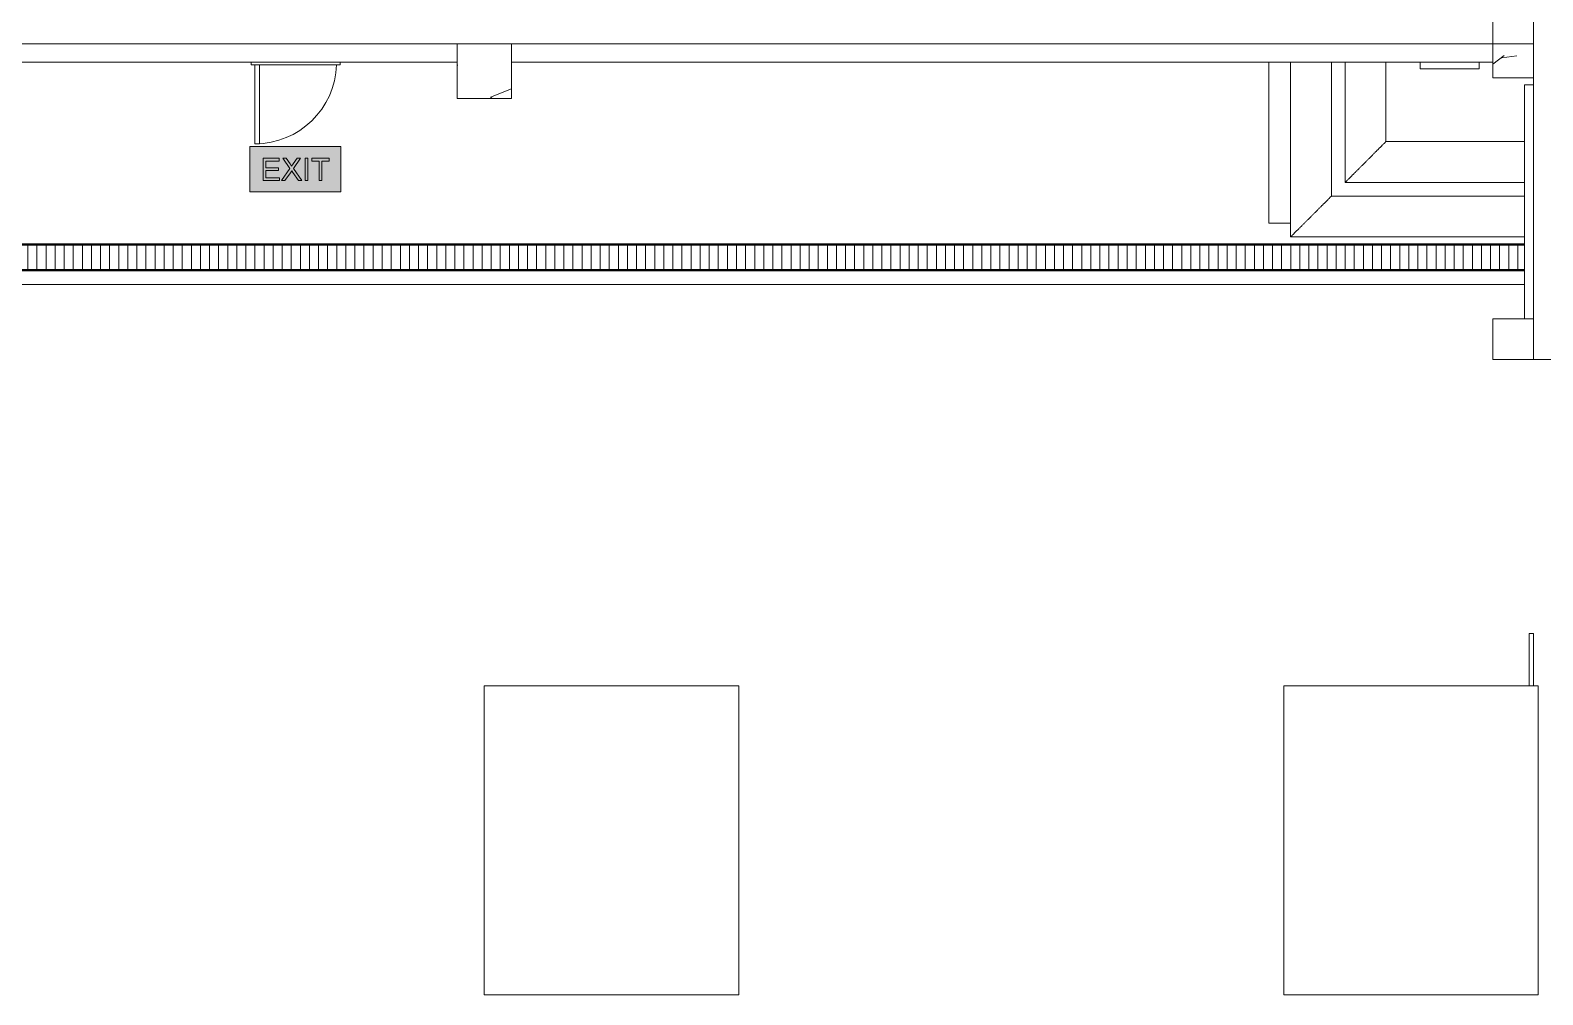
# Model space of a CAD drawing. Header units: millimetres. Extents: x 15878 to 679837, y -72324 to 391440.
# Drawn here: x 395138 to 411786, y 23641 to 34257 of the extents above; entities that cross this region are included whole.
import ezdxf

# ---------------------------------------------------------------- set-up
doc = ezdxf.new("R2010")
doc.units = ezdxf.units.MM
for name, color, linetype, lineweight in [('A-COLS', 52, 'Continuous', 5), ('A-DOOR', 31, 'Continuous', 5), ('A-FLOR', 192, 'Continuous', 5), ('A-GENM', 13, 'Continuous', 5), ('A-ROOF', 132, 'Continuous', 5), ('A-WALL', 113, 'Continuous', 5), ('Q-CASE', 31, 'Continuous', 5)]:
    doc.layers.add(name, color=color, linetype=linetype, lineweight=lineweight)
pattern_1 = [(50, (347796.4, 0), (3643.68, -318.78), [381, -4191]), (355, (347796.4, 0), (-704.86, 3821.14), [304.8, -3352.8]), (100.451, (348100, -26.6), (2938.85, 3502.33), [323.8, -3561.8]), (46.184, (347796.4, 1016), (5421.58, -840.86), [571.5, -6286.5]), (96.636, (348248, 946), (4748.05, 4948.55), [485.7, -5342.7]), (351.184, (347796.4, 1016), (4748.1, 4948.5), [457.2, -5029.2]), (21, (348304.4, 762), (3032.29, -2045.3), [381, -4191]), (326, (348304.4, 762), (1236.04, 3683.76), [304.8, -3352.8]), (71.451, (348557, 591.6), (4268.34, 1638.42), [323.8, -3561.8]), (37.5, (347796.4, 0), (61.772, 1691.1), [167.64, -3144.52, 167.64, -3235.96, -3365.5]), (37.5, (347796.4, 0), (61.772, 1691.1), [-6715.76, 167.64, -3197.86]), (7.5, (347796.4, 0), (1336.393, 2003.61), [167.64, -1772.92, 167.64, -3068.32, -1282.7]), (7.5, (347796.4, 0), (1336.393, 2003.61), [-5176.52, 167.64, -1115.06]), (327.5, (346663.6, 0), (2711.818, -114.579), [167.64, -1102.36, 167.64, -3794.76, -5257.8]), (327.5, (346663.6, 0), (2711.818, -114.579), [-5232.4, 167.64, -5090.16]), (317.5, (346155.6, 0), (2962.586, 508.53), [167.64, -1483.36, 167.64, -2463.8, -3733.8]), (317.5, (346155.6, 0), (2962.586, 508.53), [-4282.44, 167.64, -3566.16])]

# ---------------------------------------------------------------- blocks, each defined once
blk = doc.blocks.new('Roofs 2 - Roofs 1-6526788-E_V_A_ Plan')
at = {"layer": 'A-ROOF'}
for p, q in [((49539, 34107), (40639, 34107)), ((52639, 34107), (49539, 34107)), ((63439, 34107), (52639, 34107)), ((63889, 34107), (63439, 34107)), ((63889, 34107), (63889, 30632)), ((64189, 30632), (63889, 30632))]:
    blk.add_line(p, q, dxfattribs=at)
blk = doc.blocks.new('DLN-Surface Channel-L1 - 300x200 _WD_-9601818-E_V_A_ Plan')
at = {"layer": 'Q-CASE'}
h = blk.add_hatch(dxfattribs=at)
h.set_pattern_fill('FP_3656', color=256, style=0, pattern_type=2)
h.set_pattern_definition([(270, (347811.43, 0), (-100, -6e-15), [])])
h.paths.add_polyline_path([(-12037, 15), (15, 15), (285, 285), (-12600, 285), (-12600, 15)], flags=0)
h.paths.add_polyline_path([(-38452, 15), (-13000, 15), (-13000, 285), (-39050, 285), (-39050, 15)], flags=0)
for p, q in [((-39050, 300), (-13000, 300)), ((-39050, 290), (-13000, 290)), ((-13000, 285), (-39050, 285)), ((-39050, 15), (-13000, 15)), ((-39050, 10), (-13000, 10))]:
    blk.add_line(p, q, dxfattribs=at)
blk = doc.blocks.new('DLN-Single Door__X05_ - _M42_ 900 x 2000 _WH_-16634148-E_V_A_ Plan')
at = {"layer": 'A-DOOR'}
for p, q in [((-490, -130), (-490, -100)), ((490, -130), (-490, -130)), ((-450, -130), (-450, -1000)), ((-400, -1000), (-400, -130)), ((490, -100), (490, -130)), ((-450, -1000), (-400, -1000))]:
    blk.add_line(p, q, dxfattribs=at)
blk.add_arc((-450, -100), 900, 270, 358.0529, dxfattribs=at)
blk = doc.blocks.new('Generic Models 2 - Generic Models 2-8616376-E_V_A_ Plan')
at = {"layer": 'A-GENM'}
for p, q in [((61214, 33907), (61214, 31982)), ((61664, 32432), (61664, 33907)), ((63789, 32432), (61664, 32432)), ((61214, 31982), (63789, 31982))]:
    blk.add_line(p, q, dxfattribs=at)
blk.add_open_spline([(61664, 32432), (61664, 32432), (61661, 32430), (61651, 32419), (61638, 32406), (61629, 32397), (61620, 32388), (61613, 32381), (61606, 32374), (61598, 32367), (61590, 32359), (61582, 32350), (61573, 32342), (61564, 32333), (61555, 32323), (61545, 32314), (61535, 32304), (61525, 32294), (61515, 32283), (61505, 32273), (61494, 32262), (61483, 32251), (61472, 32241), (61461, 32230), (61450, 32219), (61439, 32207), (61428, 32196), (61417, 32185), (61406, 32174), (61395, 32164), (61385, 32153), (61374, 32142), (61363, 32132), (61353, 32121), (61343, 32111), (61333, 32101), (61324, 32092), (61314, 32082), (61305, 32073), (61297, 32065), (61288, 32056), (61280, 32048), (61273, 32041), (61265, 32033), (61258, 32027), (61250, 32018), (61241, 32009), (61228, 31996), (61217, 31985), (61214, 31982), (61214, 31982)], degree=3, knots=[0, 0, 0, 0, 0.0625, 0.125, 0.15625, 0.1875, 0.203125, 0.21875, 0.234375, 0.25, 0.265625, 0.28125, 0.296875, 0.3125, 0.328125, 0.34375, 0.359375, 0.375, 0.390625, 0.40625, 0.421875, 0.4375, 0.453125, 0.46875, 0.484375, 0.5, 0.515625, 0.53125, 0.546875, 0.5625, 0.578125, 0.59375, 0.609375, 0.625, 0.640625, 0.65625, 0.671875, 0.6875, 0.703125, 0.71875, 0.734375, 0.75, 0.765625, 0.78125, 0.796875, 0.8125, 0.84375, 0.875, 0.9375, 1, 1, 1, 1], dxfattribs=at)
blk = doc.blocks.new('Generic Models 3 - Generic Models 2-8616397-E_V_A_ Plan')
at = {"layer": 'A-GENM'}
for p, q in [((61814, 33907), (61814, 32582)), ((62264, 33032), (62264, 33907)), ((63789, 33032), (62264, 33032)), ((61814, 32582), (63789, 32582))]:
    blk.add_line(p, q, dxfattribs=at)
blk.add_open_spline([(62264, 33032), (62264, 33032), (62261, 33030), (62251, 33019), (62238, 33006), (62229, 32997), (62220, 32988), (62213, 32981), (62206, 32974), (62198, 32967), (62190, 32959), (62182, 32950), (62173, 32942), (62164, 32933), (62155, 32923), (62145, 32914), (62135, 32904), (62125, 32894), (62115, 32883), (62105, 32873), (62094, 32862), (62083, 32851), (62072, 32841), (62061, 32830), (62050, 32819), (62039, 32807), (62028, 32796), (62017, 32785), (62006, 32774), (61995, 32764), (61985, 32753), (61974, 32742), (61963, 32732), (61953, 32721), (61943, 32711), (61933, 32701), (61924, 32692), (61914, 32682), (61905, 32673), (61897, 32665), (61888, 32656), (61880, 32648), (61873, 32641), (61865, 32633), (61858, 32627), (61850, 32618), (61841, 32609), (61828, 32596), (61817, 32585), (61814, 32582), (61814, 32582)], degree=3, knots=[0, 0, 0, 0, 0.0625, 0.125, 0.15625, 0.1875, 0.203125, 0.21875, 0.234375, 0.25, 0.265625, 0.28125, 0.296875, 0.3125, 0.328125, 0.34375, 0.359375, 0.375, 0.390625, 0.40625, 0.421875, 0.4375, 0.453125, 0.46875, 0.484375, 0.5, 0.515625, 0.53125, 0.546875, 0.5625, 0.578125, 0.59375, 0.609375, 0.625, 0.640625, 0.65625, 0.671875, 0.6875, 0.703125, 0.71875, 0.734375, 0.75, 0.765625, 0.78125, 0.796875, 0.8125, 0.84375, 0.875, 0.9375, 1, 1, 1, 1], dxfattribs=at)
blk = doc.blocks.new('DLN_EXIT Sign Board - DLN_EXIT Sign Board-5973881-E_V_A_ Plan')
at = {"layer": 'A-GENM'}
h = blk.add_hatch(color=256, dxfattribs=at)
h.paths.add_polyline_path([(-500, -250), (500, -250), (500, 250), (-500, 250), (-500, -125)], flags=0)
h.paths.add_polyline_path([(36, -125), (-42, -19), (-116, -125), (-154, -125), (-59, 9), (-138, 121), (-102, 121), (-42, 34), (20, 121), (58, 121), (-22, 9), (73, -125)], flags=0)
h.paths.add_polyline_path([(108, -125), (108, 121), (138, 121), (138, -125)], flags=0)
h.paths.add_polyline_path([(-354, -125), (-354, 121), (-177, 121), (-177, 90), (-323, 90), (-323, 17), (-185, 17), (-185, -13), (-323, -13), (-323, -94), (-173, -94), (-173, -125), (-323, -125)], flags=0)
h.paths.add_polyline_path([(292, -125), (262, -125), (262, 90), (181, 90), (181, 121), (373, 121), (373, 90), (292, 90), (292, -36)], flags=0)
for points in [[(-173, -125), (-173, -94), (-323, -94), (-323, -13), (-185, -13), (-185, 17), (-323, 17), (-323, 90), (-177, 90), (-177, 121), (-354, 121), (-354, -125), (-323, -125)], [(-116, -125), (-40, -17), (36, -125), (73, -125), (-22, 9), (58, 121), (20, 121), (-42, 34), (-102, 121), (-138, 121), (-59, 9), (-154, -125)], [(108, -125), (138, -125), (138, 121), (108, 121), (108, -36)], [(262, -125), (292, -125), (292, 90), (373, 90), (373, 121), (181, 121), (181, 90), (262, 90), (262, -36)]]:
    blk.add_hatch(color=256, dxfattribs=at).paths.add_polyline_path(points, flags=0)
for p, q in [((500, 250), (-500, 250)), ((-500, 250), (-500, -250)), ((500, -250), (500, 250)), ((-177, 121), (-354, 121)), ((-354, 121), (-354, -125)), ((-323, 17), (-323, 90)), ((-323, 90), (-177, 90)), ((-185, 17), (-323, 17)), ((-185, -13), (-185, 17)), ((-177, 90), (-177, 121)), ((-59, 9), (-154, -125)), ((-102, 121), (-138, 121)), ((-138, 121), (-59, 9)), ((-57, 58), (-102, 121)), ((-42, 34), (-57, 58)), ((-24, 59), (-42, 34)), ((20, 121), (-24, 59)), ((-22, 9), (58, 121)), ((73, -125), (-22, 9)), ((58, 121), (20, 121)), ((138, 121), (108, 121)), ((108, 121), (108, -125)), ((138, -125), (138, 121)), ((373, 121), (181, 121)), ((181, 121), (181, 90)), ((181, 90), (262, 90)), ((262, 90), (262, -125)), ((292, -125), (292, 90)), ((292, 90), (373, 90)), ((373, 90), (373, 121)), ((-354, -125), (-173, -125)), ((-323, -94), (-323, -13)), ((-323, -13), (-185, -13)), ((-173, -94), (-323, -94)), ((-173, -125), (-173, -94)), ((-154, -125), (-116, -125)), ((-116, -125), (-55, -38)), ((-55, -38), (-40, -17)), ((-40, -17), (-27, -36)), ((-27, -36), (36, -125)), ((36, -125), (73, -125)), ((108, -125), (138, -125)), ((262, -125), (292, -125)), ((-500, -250), (500, -250))]:
    blk.add_line(p, q, dxfattribs=at)

msp = doc.modelspace()

# ---------------------------------------------------------------- hatches: boundary and pattern name
at = {"layer": 'A-COLS'}
h = msp.add_hatch(dxfattribs=at)
h.set_pattern_fill('FP_3663', color=256, style=0, pattern_type=2)
h.set_pattern_definition(pattern_1)
h.paths.add_polyline_path([(411685.7, 33732.5), (411685.7, 34287.5), (411235.7, 34107.5), (411235.7, 33732.5)], flags=0)
h.paths.add_polyline_path([(411485.7, 34407.5), (411685.7, 34407.5), (411685.7, 34532.5), (411235.7, 34532.5), (411235.7, 34407.5)], flags=0)
h = msp.add_hatch(dxfattribs=at)
h.set_pattern_fill('FP_3663', color=256, style=0, pattern_type=2)
h.set_pattern_definition(pattern_1)
h.paths.add_polyline_path([(399835.7, 33507.5), (400435.7, 33507.5), (400435.7, 34107.5), (399835.7, 34107.5), (399835.7, 33880.6)], flags=0)

# ---------------------------------------------------------------- linework, layer by layer
for p, q in [((411235.7, 34532.5), (411235.7, 33732.5)), ((411685.7, 33732.5), (411685.7, 34532.5)), ((400435.7, 34107.5), (399835.7, 34107.5)), ((399835.7, 34107.5), (399835.7, 33907.5)), ((400435.7, 33907.5), (400435.7, 34107.5)), ((399835.7, 33907.5), (399835.7, 33507.5)), ((400435.7, 33507.5), (400435.7, 33907.5)), ((411235.7, 33732.5), (411685.7, 33732.5)), ((399835.7, 33507.5), (400435.7, 33507.5)), ((411585.7, 31082.5), (411235.7, 31082.5)), ((411235.7, 31082.5), (411235.7, 30632.5)), ((411685.7, 31082.5), (411585.7, 31082.5)), ((411685.7, 30632.5), (411685.7, 31082.5)), ((411235.7, 30632.5), (411685.7, 30632.5))]:
    msp.add_line(p, q, dxfattribs=at)
at = {"layer": 'A-FLOR'}
for p, q in [((408770.7, 33907.5), (408770.7, 32132.5)), ((410435.7, 33907.5), (410435.7, 33832.5)), ((410435.7, 33832.5), (411085.7, 33832.5)), ((411085.7, 33832.5), (411085.7, 33907.5)), ((408770.7, 32132.5), (409010.7, 32132.5)), ((385535.7, 31907.5), (411585.7, 31907.5)), ((400135.7, 23640.8), (400135.7, 27040.8)), ((400135.7, 27040.8), (402935.7, 27040.8)), ((402935.7, 27040.8), (402935.7, 23640.8)), ((408935.7, 23640.8), (408935.7, 27040.8)), ((408935.7, 27040.8), (411635.7, 27040.8)), ((411685.7, 27040.8), (411735.7, 27040.8)), ((411735.7, 27040.8), (411735.7, 23640.8)), ((402935.7, 23640.8), (400135.7, 23640.8)), ((411735.7, 23640.8), (408935.7, 23640.8))]:
    msp.add_line(p, q, dxfattribs=at)
at = {"layer": 'A-WALL'}
for p, q in [((388435.7, 34107.5), (399835.7, 34107.5)), ((399835.7, 33907.5), (399835.7, 34107.5)), ((400435.7, 34107.5), (411235.7, 34107.5)), ((400435.7, 33907.5), (400435.7, 34107.5)), ((411235.7, 33907.5), (411235.7, 34107.5)), ((399835.7, 33907.5), (388435.7, 33907.5)), ((411235.7, 33907.5), (400435.7, 33907.5)), ((411585.7, 31082.5), (411585.7, 33657.5)), ((411685.7, 33657.5), (411585.7, 33657.5)), ((411685.7, 33657.5), (411685.7, 31082.5)), ((385535.7, 31607.5), (411585.7, 31607.5)), ((411585.7, 31457.5), (385535.7, 31457.5)), ((411685.7, 31082.5), (411585.7, 31082.5)), ((411635.7, 27040.8), (411635.7, 27615.8)), ((411685.7, 27615.8), (411635.7, 27615.8)), ((411685.7, 27615.8), (411685.7, 27040.8)), ((411635.7, 27040.8), (411685.7, 27040.8))]:
    msp.add_line(p, q, dxfattribs=at)

# ---------------------------------------------------------------- block references
at = {"layer": 'A-DOOR'}
msp.add_blockref('DLN-Single Door__X05_ - _M42_ 900 x 2000 _WH_-16634148-E_V_A_ Plan', (398060.7, 34007.5), dxfattribs=at)
at = {"layer": 'A-GENM'}
for name, p in [('Generic Models 3 - Generic Models 2-8616397-E_V_A_ Plan', (347796.4, 0)), ('Generic Models 2 - Generic Models 2-8616376-E_V_A_ Plan', (347796.4, 0)), ('DLN_EXIT Sign Board - DLN_EXIT Sign Board-5973881-E_V_A_ Plan', (398055.7, 32727.5))]:
    msp.add_blockref(name, p, dxfattribs=at)
at = {"layer": 'A-ROOF'}
msp.add_blockref('Roofs 2 - Roofs 1-6526788-E_V_A_ Plan', (347796.4, 0), dxfattribs=at)
at = {"layer": 'Q-CASE'}
msp.add_blockref('DLN-Surface Channel-L1 - 300x200 _WD_-9601818-E_V_A_ Plan', (424585.7, 31607.5), dxfattribs=at)

doc.saveas('drawing.dxf')
